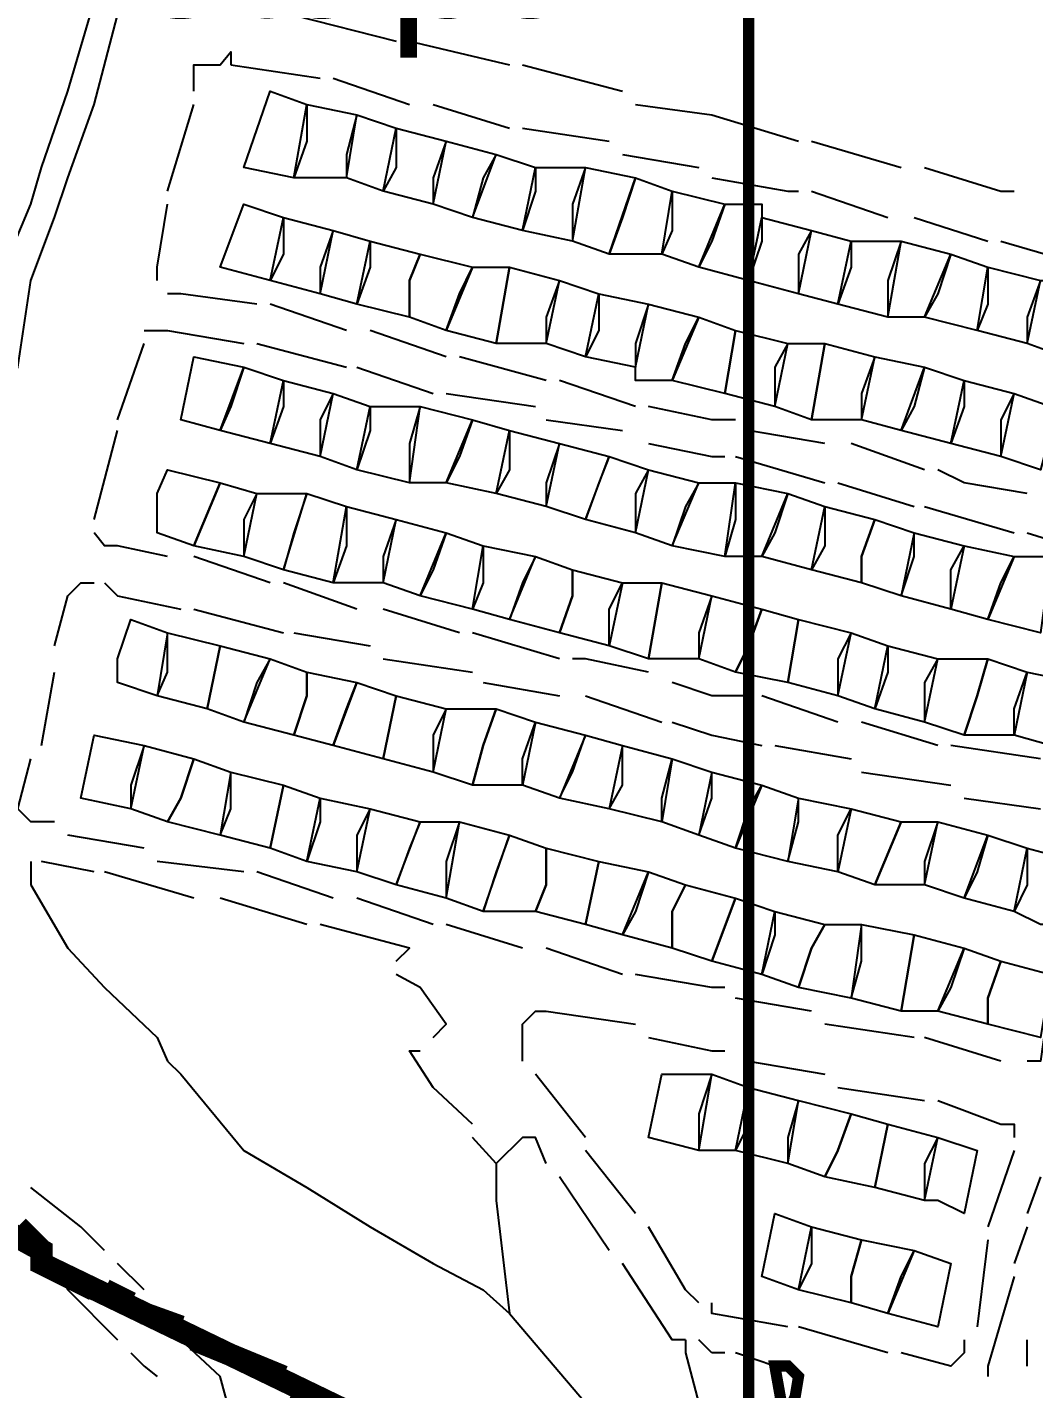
# Model space of a CAD drawing. Header units: millimetres. Extents: x -3588 to 75209, y -3737 to 38254.
# Drawn here: x 18547.3 to 18655.4, y 33971.2 to 34117.5 of the extents above; entities that cross this region are included whole.
import ezdxf

# ---------------------------------------------------------------- set-up
doc = ezdxf.new("R2010")
doc.units = ezdxf.units.MM
doc.layers.add('P', color=253, linetype='Continuous')
doc.layers.add('T', color=7, linetype='Continuous')

msp = doc.modelspace()

# ---------------------------------------------------------------- linework, layer by layer
at = {"layer": 'P'}
for points, const_width in [([(18624.733, 27097.434), (18624.733, 36423.662)], 1.2), ([(18580.13, 33969.732), (18548.795, 33984.696), (18548.795, 33986.104), (18497.423, 34014.335), (18459.59, 34034.659), (18447.172, 34041.429), (18426.847, 34056.392), (18406.522, 34063.162), (18383.653, 34078.126), (18363.328, 34088.848), (18348.365, 34097.042), (18325.223, 34110.597), (18310.548, 34113.414), (18277.788, 34128.377)], 1.2), ([(18536.648, 33901.989), (18551.612, 33922.313), (18558.397, 33934.444), (18566.575, 33944.046), (18566.575, 33945.455), (18571.936, 33952.224), (18578.722, 33962.963), (18582.659, 33968.324), (18548.795, 33984.696), (18548.795, 33986.104), (18497.423, 34014.335)], 2.417), ([(18554.444, 33981.863), (18548.795, 33984.696), (18548.795, 33986.104), (18546.251, 33988.649)], 2.417), ([(18887.818, 33987.224), (18822.619, 33968.324), (18757.692, 33947.999), (18680.346, 33922.313), (18662.838, 33945.455), (18646.466, 33960.13), (18643.633, 33964.371), (18641.105, 33964.371), (18636.864, 33964.371), (18630.094, 33965.779), (18628.958, 33965.779), (18630.094, 33972.549), (18628.958, 33973.685), (18627.549, 33973.685), (18628.958, 33965.779), (18627.549, 33957.586), (18624.733, 33952.224), (18622.188, 33947.999), (18619.371, 33944.046), (18604.408, 33954.769), (18588.308, 33966.9), (18582.659, 33968.324), (18580.13, 33969.732)], 1.2), ([(18558.397, 33980.455), (18555.565, 33981.863)], 2.417), ([(18563.759, 33977.91), (18559.806, 33979.335)], 2.417), ([(18574.769, 33972.549), (18565.167, 33976.502)], 2.417), ([(18578.722, 33969.732), (18575.889, 33971.141)], 2.417)]:
    msp.add_lwpolyline(points, dxfattribs=dict(at, const_width=const_width))
for points in [[(18528.47, 34025.345), (18528.47, 34032.115), (18529.879, 34044.262), (18532.695, 34056.392), (18535.24, 34065.995), (18539.481, 34072.764), (18543.434, 34082.078), (18544.842, 34091.681), (18547.659, 34098.45), (18548.795, 34102.403), (18551.612, 34110.597), (18554.444, 34120.183), (18555.565, 34129.497), (18558.397, 34139.1), (18561.214, 34151.246), (18562.334, 34159.424), (18577.298, 34224.351)], [(18534.12, 34023.937), (18532.695, 34032.115), (18532.695, 34042.837), (18535.24, 34056.392), (18538.073, 34064.586), (18542.01, 34071.356), (18546.251, 34080.958), (18547.659, 34090.272), (18550.203, 34097.042), (18551.612, 34101.283), (18554.444, 34109.173), (18556.973, 34118.775), (18558.397, 34128.377), (18561.214, 34139.1), (18563.759, 34149.822), (18565.167, 34159.424), (18581.539, 34224.351)], [(18575.889, 34118.775), (18586.9, 34115.958)], [(18565.167, 34110.597), (18565.167, 34113.414), (18566.575, 34113.414), (18567.984, 34113.414), (18569.12, 34114.822), (18569.12, 34113.414)], [(18588.308, 34115.958), (18599.047, 34113.414)], [(18569.12, 34113.414), (18578.722, 34112.005)], [(18600.455, 34113.414), (18611.178, 34110.597)], [(18580.13, 34112.005), (18588.308, 34109.173)], [(18577.298, 34105.236), (18575.889, 34101.283), (18570.528, 34102.403), (18573.345, 34110.597), (18577.298, 34109.173), (18577.298, 34105.236)], [(18562.334, 34099.859), (18565.167, 34109.173)], [(18581.539, 34103.811), (18581.539, 34101.283), (18575.889, 34101.283), (18577.298, 34109.173), (18582.659, 34108.052), (18581.539, 34103.811)], [(18590.853, 34109.173), (18599.047, 34106.644)], [(18612.586, 34109.173), (18620.78, 34108.052)], [(18586.9, 34102.403), (18585.492, 34099.859), (18581.539, 34101.283), (18582.659, 34108.052), (18586.9, 34106.644), (18586.9, 34102.403)], [(18620.78, 34108.052), (18630.094, 34105.236)], [(18590.853, 34101.283), (18590.853, 34098.45), (18585.492, 34099.859), (18586.9, 34106.644), (18592.261, 34105.236), (18590.853, 34101.283)], [(18600.455, 34106.644), (18609.769, 34105.236)], [(18596.214, 34101.283), (18595.094, 34097.042), (18590.853, 34098.45), (18592.261, 34105.236), (18597.622, 34103.811), (18596.214, 34101.283)], [(18631.502, 34105.236), (18641.105, 34102.403)], [(18601.863, 34099.859), (18600.455, 34095.634), (18595.094, 34097.042), (18597.622, 34103.811), (18601.863, 34102.403), (18601.863, 34099.859)], [(18611.178, 34103.811), (18619.371, 34102.403)], [(18605.816, 34098.45), (18605.816, 34094.497), (18600.455, 34095.634), (18601.863, 34102.403), (18607.225, 34102.403), (18605.816, 34098.45)], [(18611.178, 34097.042), (18609.769, 34093.089), (18605.816, 34094.497), (18607.225, 34102.403), (18612.586, 34101.283), (18611.178, 34097.042)], [(18643.633, 34102.403), (18651.827, 34099.859), (18653.235, 34099.859)], [(18616.539, 34095.634), (18615.419, 34093.089), (18609.769, 34093.089), (18612.586, 34101.283), (18616.539, 34099.859), (18616.539, 34095.634)], [(18620.78, 34101.283), (18628.958, 34099.859), (18630.094, 34099.859)], [(18561.214, 34090.272), (18561.214, 34091.681), (18562.334, 34098.45)], [(18574.769, 34093.089), (18573.345, 34090.272), (18567.984, 34091.681), (18570.528, 34098.45), (18574.769, 34097.042), (18574.769, 34093.089)], [(18620.78, 34094.497), (18619.371, 34091.681), (18615.419, 34093.089), (18616.539, 34099.859), (18622.188, 34098.45), (18620.78, 34094.497)], [(18626.141, 34094.497), (18624.733, 34090.272), (18619.371, 34091.681), (18622.188, 34098.45), (18626.141, 34098.45), (18626.141, 34097.042), (18626.141, 34094.497)], [(18631.502, 34099.859), (18639.696, 34097.042)], [(18578.722, 34091.681), (18578.722, 34088.848), (18573.345, 34090.272), (18574.769, 34097.042), (18580.13, 34095.634), (18578.722, 34091.681)], [(18630.094, 34093.089), (18630.094, 34088.848), (18624.733, 34090.272), (18626.141, 34097.042), (18631.502, 34095.634), (18630.094, 34093.089)], [(18642.513, 34097.042), (18650.419, 34094.497)], [(18584.083, 34091.681), (18582.659, 34087.728), (18578.722, 34088.848), (18580.13, 34095.634), (18584.083, 34094.497), (18584.083, 34091.681)], [(18635.743, 34091.681), (18634.319, 34087.728), (18630.094, 34088.848), (18631.502, 34095.634), (18635.743, 34094.497), (18635.743, 34091.681)], [(18588.308, 34090.272), (18588.308, 34086.319), (18582.659, 34087.728), (18584.083, 34094.497), (18589.445, 34093.089), (18588.308, 34090.272)], [(18639.696, 34090.272), (18639.696, 34086.319), (18634.319, 34087.728), (18635.743, 34094.497), (18641.105, 34094.497), (18639.696, 34090.272)], [(18645.057, 34088.848), (18643.633, 34086.319), (18639.696, 34086.319), (18641.105, 34094.497), (18646.466, 34093.089), (18645.057, 34088.848)], [(18651.827, 34094.497), (18661.429, 34091.681)], [(18588.308, 34090.272), (18589.445, 34093.089), (18595.094, 34091.681), (18592.261, 34084.911), (18588.308, 34086.319), (18588.308, 34090.272)], [(18650.419, 34087.728), (18649.282, 34084.911), (18643.633, 34086.319), (18646.466, 34093.089), (18650.419, 34091.681), (18650.419, 34087.728)], [(18593.67, 34088.848), (18595.094, 34091.681), (18599.047, 34091.681), (18597.622, 34083.487), (18592.261, 34084.911), (18593.67, 34088.848)], [(18602.984, 34086.319), (18602.984, 34083.487), (18597.622, 34083.487), (18599.047, 34091.681), (18604.408, 34090.272), (18602.984, 34086.319)], [(18654.644, 34086.319), (18654.644, 34083.487), (18649.282, 34084.911), (18650.419, 34091.681), (18656.068, 34090.272), (18654.644, 34086.319)], [(18608.633, 34084.911), (18607.225, 34082.078), (18602.984, 34083.487), (18604.408, 34090.272), (18608.633, 34088.848), (18608.633, 34084.911)], [(18660.021, 34086.319), (18658.597, 34082.078), (18654.644, 34083.487), (18656.068, 34090.272), (18661.429, 34090.272), (18660.021, 34088.848), (18660.021, 34086.319)], [(18571.936, 34087.728), (18563.759, 34088.848), (18562.334, 34088.848)], [(18612.586, 34083.487), (18612.586, 34080.958), (18607.225, 34082.078), (18608.633, 34088.848), (18613.994, 34087.728), (18612.586, 34083.487)], [(18581.539, 34084.911), (18573.345, 34087.728)], [(18616.539, 34079.534), (18612.586, 34079.534), (18612.586, 34080.958), (18613.994, 34087.728), (18619.371, 34086.319), (18616.539, 34079.534)], [(18617.947, 34083.487), (18619.371, 34086.319), (18623.308, 34084.911), (18622.188, 34078.126), (18616.539, 34079.534), (18617.947, 34083.487)], [(18559.806, 34084.911), (18561.214, 34084.911), (18562.334, 34084.911)], [(18562.334, 34084.911), (18570.528, 34083.487)], [(18592.261, 34082.078), (18584.083, 34084.911)], [(18627.549, 34080.958), (18627.549, 34076.717), (18622.188, 34078.126), (18623.308, 34084.911), (18628.958, 34083.487), (18627.549, 34080.958)], [(18556.973, 34075.309), (18559.806, 34083.487)], [(18571.936, 34083.487), (18581.539, 34080.958)], [(18631.502, 34075.309), (18627.549, 34076.717), (18628.958, 34083.487), (18632.911, 34083.487), (18631.502, 34075.309)], [(18636.864, 34078.126), (18636.864, 34075.309), (18631.502, 34075.309), (18632.911, 34083.487), (18638.272, 34082.078), (18636.864, 34078.126)], [(18569.12, 34076.717), (18567.984, 34074.173), (18563.759, 34075.309), (18565.167, 34082.078), (18570.528, 34080.958), (18569.12, 34076.717)], [(18574.769, 34076.717), (18573.345, 34072.764), (18567.984, 34074.173), (18570.528, 34080.958), (18574.769, 34079.534), (18574.769, 34076.717)], [(18582.659, 34080.958), (18590.853, 34078.126)], [(18602.984, 34079.534), (18593.67, 34082.078)], [(18642.513, 34076.717), (18641.105, 34074.173), (18636.864, 34075.309), (18638.272, 34082.078), (18643.633, 34080.958), (18642.513, 34076.717)], [(18647.874, 34076.717), (18646.466, 34072.764), (18641.105, 34074.173), (18643.633, 34080.958), (18647.874, 34079.534), (18647.874, 34076.717)], [(18578.722, 34075.309), (18578.722, 34071.356), (18573.345, 34072.764), (18574.769, 34079.534), (18580.13, 34078.126), (18578.722, 34075.309)], [(18612.586, 34076.717), (18604.408, 34079.534)], [(18651.827, 34075.309), (18651.827, 34071.356), (18646.466, 34072.764), (18647.874, 34079.534), (18653.235, 34078.126), (18651.827, 34075.309)], [(18584.083, 34074.173), (18582.659, 34069.948), (18578.722, 34071.356), (18580.13, 34078.126), (18584.083, 34076.717), (18584.083, 34074.173)], [(18592.261, 34078.126), (18601.863, 34076.717)], [(18657.188, 34074.173), (18656.068, 34069.948), (18651.827, 34071.356), (18653.235, 34078.126), (18657.188, 34076.717), (18657.188, 34074.173)], [(18588.308, 34072.764), (18588.308, 34068.523), (18582.659, 34069.948), (18584.083, 34076.717), (18589.445, 34076.717), (18588.308, 34072.764)], [(18593.67, 34071.356), (18592.261, 34068.523), (18588.308, 34068.523), (18589.445, 34076.717), (18595.094, 34075.309), (18593.67, 34071.356)], [(18623.308, 34075.309), (18620.78, 34075.309), (18613.994, 34076.717)], [(18599.047, 34069.948), (18597.622, 34067.403), (18592.261, 34068.523), (18595.094, 34075.309), (18599.047, 34074.173), (18599.047, 34069.948)], [(18602.984, 34075.309), (18611.178, 34074.173)], [(18554.444, 34064.586), (18556.973, 34074.173)], [(18602.984, 34068.523), (18602.984, 34065.995), (18597.622, 34067.403), (18599.047, 34074.173), (18604.408, 34072.764), (18602.984, 34068.523)], [(18632.911, 34072.764), (18624.733, 34074.173)], [(18608.633, 34068.523), (18607.225, 34064.586), (18602.984, 34065.995), (18604.408, 34072.764), (18609.769, 34071.356), (18608.633, 34068.523)], [(18613.994, 34072.764), (18620.78, 34071.356), (18622.188, 34071.356)], [(18643.633, 34069.948), (18635.743, 34072.764)], [(18612.586, 34067.403), (18612.586, 34063.162), (18607.225, 34064.586), (18609.769, 34071.356), (18613.994, 34069.948), (18612.586, 34067.403)], [(18623.308, 34071.356), (18632.911, 34068.523)], [(18561.214, 34067.403), (18562.334, 34069.948), (18567.984, 34068.523), (18565.167, 34061.754), (18561.214, 34063.162), (18561.214, 34067.403)], [(18617.947, 34065.995), (18616.539, 34061.754), (18612.586, 34063.162), (18613.994, 34069.948), (18619.371, 34068.523), (18617.947, 34065.995)], [(18654.644, 34067.403), (18647.874, 34068.523), (18645.057, 34069.948)], [(18570.528, 34064.586), (18570.528, 34060.633), (18565.167, 34061.754), (18567.984, 34068.523), (18571.936, 34067.403), (18570.528, 34064.586)], [(18623.308, 34064.586), (18622.188, 34060.633), (18616.539, 34061.754), (18619.371, 34068.523), (18623.308, 34068.523), (18623.308, 34064.586)], [(18627.549, 34063.162), (18626.141, 34060.633), (18622.188, 34060.633), (18623.308, 34068.523), (18628.958, 34067.403), (18627.549, 34063.162)], [(18634.319, 34068.523), (18642.513, 34065.995)], [(18575.889, 34063.162), (18574.769, 34059.209), (18570.528, 34060.633), (18571.936, 34067.403), (18577.298, 34067.403), (18575.889, 34063.162)], [(18581.539, 34061.754), (18580.13, 34057.801), (18574.769, 34059.209), (18577.298, 34067.403), (18581.539, 34065.995), (18581.539, 34061.754)], [(18632.911, 34061.754), (18631.502, 34059.209), (18626.141, 34060.633), (18628.958, 34067.403), (18632.911, 34065.995), (18632.911, 34061.754)], [(18585.492, 34060.633), (18585.492, 34057.801), (18580.13, 34057.801), (18581.539, 34065.995), (18586.9, 34064.586), (18585.492, 34060.633)], [(18636.864, 34060.633), (18636.864, 34057.801), (18631.502, 34059.209), (18632.911, 34065.995), (18638.272, 34064.586), (18636.864, 34060.633)], [(18643.633, 34065.995), (18653.235, 34063.162)], [(18590.853, 34059.209), (18589.445, 34056.392), (18585.492, 34057.801), (18586.9, 34064.586), (18592.261, 34063.162), (18590.853, 34059.209)], [(18636.864, 34060.633), (18638.272, 34064.586), (18642.513, 34063.162), (18641.105, 34056.392), (18636.864, 34057.801), (18636.864, 34060.633)], [(18562.334, 34060.633), (18556.973, 34061.754), (18555.565, 34061.754), (18554.444, 34063.162)], [(18596.214, 34057.801), (18595.094, 34054.984), (18589.445, 34056.392), (18592.261, 34063.162), (18596.214, 34061.754), (18596.214, 34057.801)], [(18642.513, 34060.633), (18642.513, 34063.162), (18647.874, 34061.754), (18646.466, 34054.984), (18641.105, 34056.392), (18642.513, 34060.633)], [(18654.644, 34063.162), (18662.838, 34060.633)], [(18573.345, 34057.801), (18565.167, 34060.633)], [(18600.455, 34057.801), (18599.047, 34053.848), (18595.094, 34054.984), (18596.214, 34061.754), (18601.863, 34060.633), (18600.455, 34057.801)], [(18605.816, 34056.392), (18604.408, 34052.44), (18599.047, 34053.848), (18601.863, 34060.633), (18605.816, 34059.209), (18605.816, 34056.392)], [(18646.466, 34059.209), (18647.874, 34061.754), (18653.235, 34060.633), (18650.419, 34053.848), (18646.466, 34054.984), (18646.466, 34059.209)], [(18651.827, 34057.801), (18653.235, 34060.633), (18657.188, 34060.633), (18656.068, 34052.44), (18650.419, 34053.848), (18651.827, 34057.801)], [(18605.816, 34056.392), (18605.816, 34059.209), (18611.178, 34057.801), (18609.769, 34051.031), (18604.408, 34052.44), (18605.816, 34056.392)], [(18550.203, 34051.031), (18551.612, 34056.392), (18553.02, 34057.801), (18554.444, 34057.801)], [(18555.565, 34057.801), (18556.973, 34056.392), (18563.759, 34054.984)], [(18582.659, 34054.984), (18574.769, 34057.801)], [(18609.769, 34054.984), (18611.178, 34057.801), (18615.419, 34057.801), (18613.994, 34049.623), (18609.769, 34051.031), (18609.769, 34054.984)], [(18619.371, 34052.44), (18619.371, 34049.623), (18613.994, 34049.623), (18615.419, 34057.801), (18620.78, 34056.392), (18619.371, 34052.44)], [(18624.733, 34051.031), (18623.308, 34048.199), (18619.371, 34049.623), (18620.78, 34056.392), (18626.141, 34054.984), (18624.733, 34051.031)], [(18565.167, 34054.984), (18574.769, 34052.44)], [(18593.67, 34052.44), (18585.492, 34054.984)], [(18624.733, 34051.031), (18626.141, 34054.984), (18630.094, 34053.848), (18628.958, 34047.078), (18623.308, 34048.199), (18624.733, 34051.031)], [(18556.973, 34049.623), (18558.397, 34053.848), (18562.334, 34052.44), (18561.214, 34045.67), (18556.973, 34047.078), (18556.973, 34049.623)], [(18634.319, 34049.623), (18634.319, 34045.67), (18628.958, 34047.078), (18630.094, 34053.848), (18635.743, 34052.44), (18634.319, 34049.623)], [(18562.334, 34048.199), (18562.334, 34052.44), (18567.984, 34051.031), (18566.575, 34044.262), (18561.214, 34045.67), (18562.334, 34048.199)], [(18575.889, 34052.44), (18584.083, 34051.031)], [(18604.408, 34049.623), (18595.094, 34052.44)], [(18639.696, 34048.199), (18638.272, 34044.262), (18634.319, 34045.67), (18635.743, 34052.44), (18639.696, 34051.031), (18639.696, 34048.199)], [(18571.936, 34047.078), (18570.528, 34042.837), (18566.575, 34044.262), (18567.984, 34051.031), (18573.345, 34049.623), (18571.936, 34047.078)], [(18643.633, 34047.078), (18643.633, 34042.837), (18638.272, 34044.262), (18639.696, 34051.031), (18645.057, 34049.623), (18643.633, 34047.078)], [(18577.298, 34045.67), (18575.889, 34041.429), (18570.528, 34042.837), (18573.345, 34049.623), (18577.298, 34048.199), (18577.298, 34045.67)], [(18585.492, 34049.623), (18595.094, 34048.199)], [(18613.994, 34048.199), (18607.225, 34049.623), (18605.816, 34049.623)], [(18649.282, 34045.67), (18647.874, 34041.429), (18643.633, 34042.837), (18645.057, 34049.623), (18650.419, 34049.623), (18649.282, 34045.67)], [(18649.282, 34045.67), (18650.419, 34049.623), (18654.644, 34048.199), (18653.235, 34041.429), (18647.874, 34041.429), (18649.282, 34045.67)], [(18548.795, 34040.309), (18550.203, 34048.199)], [(18577.298, 34045.67), (18577.298, 34048.199), (18582.659, 34047.078), (18580.13, 34040.309), (18575.889, 34041.429), (18577.298, 34045.67)], [(18653.235, 34044.262), (18654.644, 34048.199), (18660.021, 34047.078), (18657.188, 34040.309), (18653.235, 34041.429), (18653.235, 34044.262)], [(18581.539, 34044.262), (18582.659, 34047.078), (18586.9, 34045.67), (18585.492, 34038.884), (18580.13, 34040.309), (18581.539, 34044.262)], [(18596.214, 34047.078), (18604.408, 34045.67)], [(18624.733, 34045.67), (18620.78, 34045.67), (18616.539, 34047.078)], [(18590.853, 34041.429), (18590.853, 34037.476), (18585.492, 34038.884), (18586.9, 34045.67), (18592.261, 34044.262), (18590.853, 34041.429)], [(18607.225, 34045.67), (18615.419, 34042.837)], [(18634.319, 34042.837), (18626.141, 34045.67)], [(18596.214, 34040.309), (18595.094, 34036.068), (18590.853, 34037.476), (18592.261, 34044.262), (18597.622, 34044.262), (18596.214, 34040.309)], [(18596.214, 34040.309), (18597.622, 34044.262), (18601.863, 34042.837), (18600.455, 34036.068), (18595.094, 34036.068), (18596.214, 34040.309)], [(18558.397, 34036.068), (18558.397, 34033.523), (18553.02, 34034.659), (18554.444, 34041.429), (18559.806, 34040.309), (18558.397, 34036.068)], [(18600.455, 34038.884), (18601.863, 34042.837), (18607.225, 34041.429), (18604.408, 34034.659), (18600.455, 34036.068), (18600.455, 34038.884)], [(18605.816, 34037.476), (18607.225, 34041.429), (18611.178, 34040.309), (18609.769, 34033.523), (18604.408, 34034.659), (18605.816, 34037.476)], [(18616.539, 34042.837), (18620.78, 34041.429), (18626.141, 34040.309)], [(18645.057, 34040.309), (18636.864, 34042.837)], [(18563.759, 34034.659), (18562.334, 34032.115), (18558.397, 34033.523), (18559.806, 34040.309), (18565.167, 34038.884), (18563.759, 34034.659)], [(18611.178, 34036.068), (18611.178, 34040.309), (18616.539, 34038.884), (18615.419, 34032.115), (18609.769, 34033.523), (18611.178, 34036.068)], [(18627.549, 34040.309), (18635.743, 34038.884)], [(18656.068, 34038.884), (18646.466, 34040.309)], [(18550.203, 34032.115), (18548.795, 34032.115), (18547.659, 34032.115), (18546.251, 34033.523), (18547.659, 34038.884)], [(18563.759, 34034.659), (18565.167, 34038.884), (18569.12, 34037.476), (18567.984, 34030.707), (18562.334, 34032.115), (18563.759, 34034.659)], [(18615.419, 34034.659), (18616.539, 34038.884), (18620.78, 34037.476), (18619.371, 34030.707), (18615.419, 34032.115), (18615.419, 34034.659)], [(18569.12, 34033.523), (18569.12, 34037.476), (18574.769, 34036.068), (18573.345, 34029.298), (18567.984, 34030.707), (18569.12, 34033.523)], [(18620.78, 34034.659), (18620.78, 34037.476), (18626.141, 34036.068), (18623.308, 34029.298), (18619.371, 34030.707), (18620.78, 34034.659)], [(18636.864, 34037.476), (18646.466, 34036.068)], [(18578.722, 34032.115), (18577.298, 34027.874), (18573.345, 34029.298), (18574.769, 34036.068), (18578.722, 34034.659), (18578.722, 34032.115)], [(18624.733, 34033.523), (18626.141, 34036.068), (18630.094, 34034.659), (18628.958, 34027.874), (18623.308, 34029.298), (18624.733, 34033.523)], [(18582.659, 34030.707), (18582.659, 34026.754), (18577.298, 34027.874), (18578.722, 34034.659), (18584.083, 34033.523), (18582.659, 34030.707)], [(18630.094, 34032.115), (18630.094, 34034.659), (18635.743, 34033.523), (18634.319, 34026.754), (18628.958, 34027.874), (18630.094, 34032.115)], [(18647.874, 34034.659), (18656.068, 34033.523)], [(18588.308, 34029.298), (18586.9, 34025.345), (18582.659, 34026.754), (18584.083, 34033.523), (18589.445, 34032.115), (18588.308, 34029.298)], [(18634.319, 34030.707), (18635.743, 34033.523), (18641.105, 34032.115), (18638.272, 34025.345), (18634.319, 34026.754), (18634.319, 34030.707)], [(18592.261, 34027.874), (18592.261, 34023.937), (18586.9, 34025.345), (18589.445, 34032.115), (18593.67, 34032.115), (18592.261, 34027.874)], [(18597.622, 34026.754), (18596.214, 34022.513), (18592.261, 34023.937), (18593.67, 34032.115), (18599.047, 34030.707), (18597.622, 34026.754)], [(18643.633, 34027.874), (18643.633, 34025.345), (18638.272, 34025.345), (18641.105, 34032.115), (18645.057, 34032.115), (18643.633, 34027.874)], [(18649.282, 34026.754), (18647.874, 34023.937), (18643.633, 34025.345), (18645.057, 34032.115), (18650.419, 34030.707), (18649.282, 34026.754)], [(18559.806, 34029.298), (18551.612, 34030.707)], [(18602.984, 34025.345), (18601.863, 34022.513), (18596.214, 34022.513), (18599.047, 34030.707), (18602.984, 34029.298), (18602.984, 34025.345)], [(18654.644, 34025.345), (18653.235, 34022.513), (18647.874, 34023.937), (18650.419, 34030.707), (18654.644, 34029.298), (18654.644, 34025.345)], [(18602.984, 34025.345), (18602.984, 34029.298), (18608.633, 34027.874), (18607.225, 34021.104), (18601.863, 34022.513), (18602.984, 34025.345)], [(18656.068, 34021.104), (18653.235, 34022.513), (18654.644, 34029.298), (18660.021, 34027.874), (18658.597, 34021.104), (18656.068, 34021.104)], [(18547.659, 34027.874), (18547.659, 34025.345), (18551.612, 34018.56), (18555.565, 34014.335), (18561.214, 34008.973), (18562.334, 34006.429)], [(18554.444, 34026.754), (18548.795, 34027.874)], [(18570.528, 34026.754), (18561.214, 34027.874)], [(18612.586, 34022.513), (18611.178, 34019.984), (18607.225, 34021.104), (18608.633, 34027.874), (18613.994, 34026.754), (18612.586, 34022.513)], [(18565.167, 34023.937), (18555.565, 34026.754)], [(18580.13, 34023.937), (18571.936, 34026.754)], [(18616.539, 34022.513), (18616.539, 34018.56), (18611.178, 34019.984), (18613.994, 34026.754), (18617.947, 34025.345), (18616.539, 34022.513)], [(18616.539, 34022.513), (18617.947, 34025.345), (18623.308, 34023.937), (18620.78, 34017.151), (18616.539, 34018.56), (18616.539, 34022.513)], [(18577.298, 34021.104), (18567.984, 34023.937)], [(18590.853, 34021.104), (18582.659, 34023.937)], [(18627.549, 34019.984), (18626.141, 34015.743), (18620.78, 34017.151), (18623.308, 34023.937), (18627.549, 34022.513), (18627.549, 34019.984)], [(18631.502, 34018.56), (18630.094, 34014.335), (18626.141, 34015.743), (18627.549, 34022.513), (18632.911, 34021.104), (18631.502, 34018.56)], [(18586.9, 34017.151), (18588.308, 34018.56), (18578.722, 34021.104)], [(18600.455, 34018.56), (18592.261, 34021.104)], [(18631.502, 34018.56), (18632.911, 34021.104), (18636.864, 34021.104), (18635.743, 34013.198), (18630.094, 34014.335), (18631.502, 34018.56)], [(18636.864, 34017.151), (18636.864, 34021.104), (18642.513, 34019.984), (18641.105, 34011.79), (18635.743, 34013.198), (18636.864, 34017.151)], [(18646.466, 34014.335), (18645.057, 34011.79), (18641.105, 34011.79), (18642.513, 34019.984), (18647.874, 34018.56), (18646.466, 34014.335)], [(18611.178, 34015.743), (18602.984, 34018.56)], [(18650.419, 34013.198), (18650.419, 34010.382), (18645.057, 34011.79), (18647.874, 34018.56), (18651.827, 34017.151), (18650.419, 34013.198)], [(18650.419, 34013.198), (18651.827, 34017.151), (18657.188, 34015.743), (18656.068, 34008.973), (18650.419, 34010.382), (18650.419, 34013.198)], [(18590.853, 34008.973), (18592.261, 34010.382), (18589.445, 34014.335), (18586.9, 34015.743)], [(18622.188, 34014.335), (18620.78, 34014.335), (18612.586, 34015.743)], [(18657.188, 34014.335), (18656.068, 34006.429), (18654.644, 34006.429)], [(18631.502, 34011.79), (18623.308, 34013.198)], [(18600.455, 34006.429), (18600.455, 34007.549), (18600.455, 34008.973), (18600.455, 34010.382), (18601.863, 34011.79), (18602.984, 34011.79)], [(18602.984, 34011.79), (18612.586, 34010.382)], [(18642.513, 34008.973), (18632.911, 34010.382)], [(18613.994, 34008.973), (18620.78, 34007.549), (18622.188, 34007.549)], [(18651.827, 34006.429), (18643.633, 34008.973)], [(18562.334, 34006.429), (18563.759, 34005.021), (18570.528, 33996.827), (18577.298, 33992.874), (18584.083, 33988.649), (18590.853, 33984.696), (18596.214, 33981.863), (18599.047, 33979.335)], [(18595.094, 33999.659), (18590.853, 34003.612), (18588.308, 34007.549), (18589.445, 34007.549)], [(18624.733, 34006.429), (18632.911, 34005.021)], [(18607.225, 33998.235), (18601.863, 34005.021)], [(18619.371, 34000.78), (18619.371, 33996.827), (18613.994, 33998.235), (18615.419, 34005.021), (18620.78, 34005.021), (18619.371, 34000.78)], [(18624.733, 33999.659), (18623.308, 33996.827), (18619.371, 33996.827), (18620.78, 34005.021), (18624.733, 34003.612), (18624.733, 33999.659)], [(18628.958, 33998.235), (18628.958, 33995.418), (18623.308, 33996.827), (18624.733, 34003.612), (18630.094, 34002.188), (18628.958, 33998.235)], [(18634.319, 34003.612), (18643.633, 34002.188)], [(18634.319, 33996.827), (18632.911, 33994.01), (18628.958, 33995.418), (18630.094, 34002.188), (18635.743, 34000.78), (18634.319, 33996.827)], [(18645.057, 34002.188), (18651.827, 33999.659), (18653.235, 33999.659), (18653.235, 33998.235)], [(18634.319, 33996.827), (18635.743, 34000.78), (18639.696, 33999.659), (18638.272, 33992.874), (18632.911, 33994.01), (18634.319, 33996.827)], [(18643.633, 33995.418), (18643.633, 33991.465), (18638.272, 33992.874), (18639.696, 33999.659), (18645.057, 33998.235), (18643.633, 33995.418)], [(18602.984, 33995.418), (18601.863, 33998.235), (18600.455, 33998.235), (18597.622, 33995.418), (18595.094, 33998.235)], [(18645.057, 33991.465), (18643.633, 33991.465), (18645.057, 33998.235), (18649.282, 33996.827), (18647.874, 33990.057), (18645.057, 33991.465)], [(18612.586, 33990.057), (18607.225, 33996.827)], [(18653.235, 33996.827), (18650.419, 33988.649)], [(18597.622, 33995.418), (18597.622, 33991.465), (18599.047, 33979.335)], [(18609.769, 33986.104), (18604.408, 33994.01)], [(18656.068, 33994.01), (18654.644, 33990.057)], [(18555.565, 33986.104), (18553.02, 33988.649), (18547.659, 33992.874)], [(18631.502, 33984.696), (18630.094, 33981.863), (18626.141, 33983.288), (18627.549, 33990.057), (18631.502, 33988.649), (18631.502, 33984.696)], [(18619.371, 33980.455), (18617.947, 33981.863), (18613.994, 33988.649)], [(18635.743, 33983.288), (18635.743, 33980.455), (18630.094, 33981.863), (18631.502, 33988.649), (18636.864, 33987.224), (18635.743, 33983.288)], [(18654.644, 33988.649), (18653.235, 33984.696)], [(18546.251, 33987.224), (18548.795, 33986.104)], [(18635.743, 33983.288), (18636.864, 33987.224), (18642.513, 33986.104), (18639.696, 33979.335), (18635.743, 33980.455), (18635.743, 33983.288)], [(18641.105, 33983.288), (18642.513, 33986.104), (18646.466, 33984.696), (18645.057, 33977.91), (18639.696, 33979.335), (18641.105, 33983.288)], [(18650.419, 33987.224), (18649.282, 33977.91)], [(18550.203, 33984.696), (18551.612, 33981.863), (18556.973, 33976.502)], [(18559.806, 33981.863), (18556.973, 33984.696)], [(18617.947, 33976.502), (18616.539, 33976.502), (18611.178, 33984.696)], [(18653.235, 33983.288), (18650.419, 33973.685), (18650.419, 33972.549)], [(18562.334, 33977.91), (18562.334, 33979.335), (18559.806, 33980.455)], [(18628.958, 33977.91), (18620.78, 33979.335), (18620.78, 33980.455)], [(18599.047, 33979.335), (18607.225, 33969.732), (18615.419, 33962.963), (18617.947, 33961.538), (18620.78, 33961.538)], [(18639.696, 33975.094), (18630.094, 33977.91)], [(18569.12, 33968.324), (18567.984, 33972.549), (18563.759, 33976.502)], [(18617.947, 33976.502), (18617.947, 33975.094), (18620.78, 33964.371)], [(18620.78, 33975.094), (18619.371, 33976.502)], [(18647.874, 33976.502), (18647.874, 33975.094), (18646.466, 33973.685), (18641.105, 33975.094)], [(18654.644, 33973.685), (18654.644, 33976.502)], [(18558.397, 33975.094), (18559.806, 33973.685), (18561.214, 33972.549)], [(18622.188, 33975.094), (18620.78, 33975.094)], [(18628.958, 33969.732), (18630.094, 33972.549), (18628.958, 33973.685), (18627.549, 33973.685), (18623.308, 33975.094)]]:
    msp.add_lwpolyline(points, dxfattribs=at)

# ---------------------------------------------------------------- texts
at = {"layer": 'T', "insert": (18546.843, 34132.954), "char_height": 14.40334, "attachment_point": 1}
msp.add_mtext('{\\fArial|b0|i0|c0|p18;I etapa}', dxfattribs=at)

doc.saveas('drawing.dxf')
